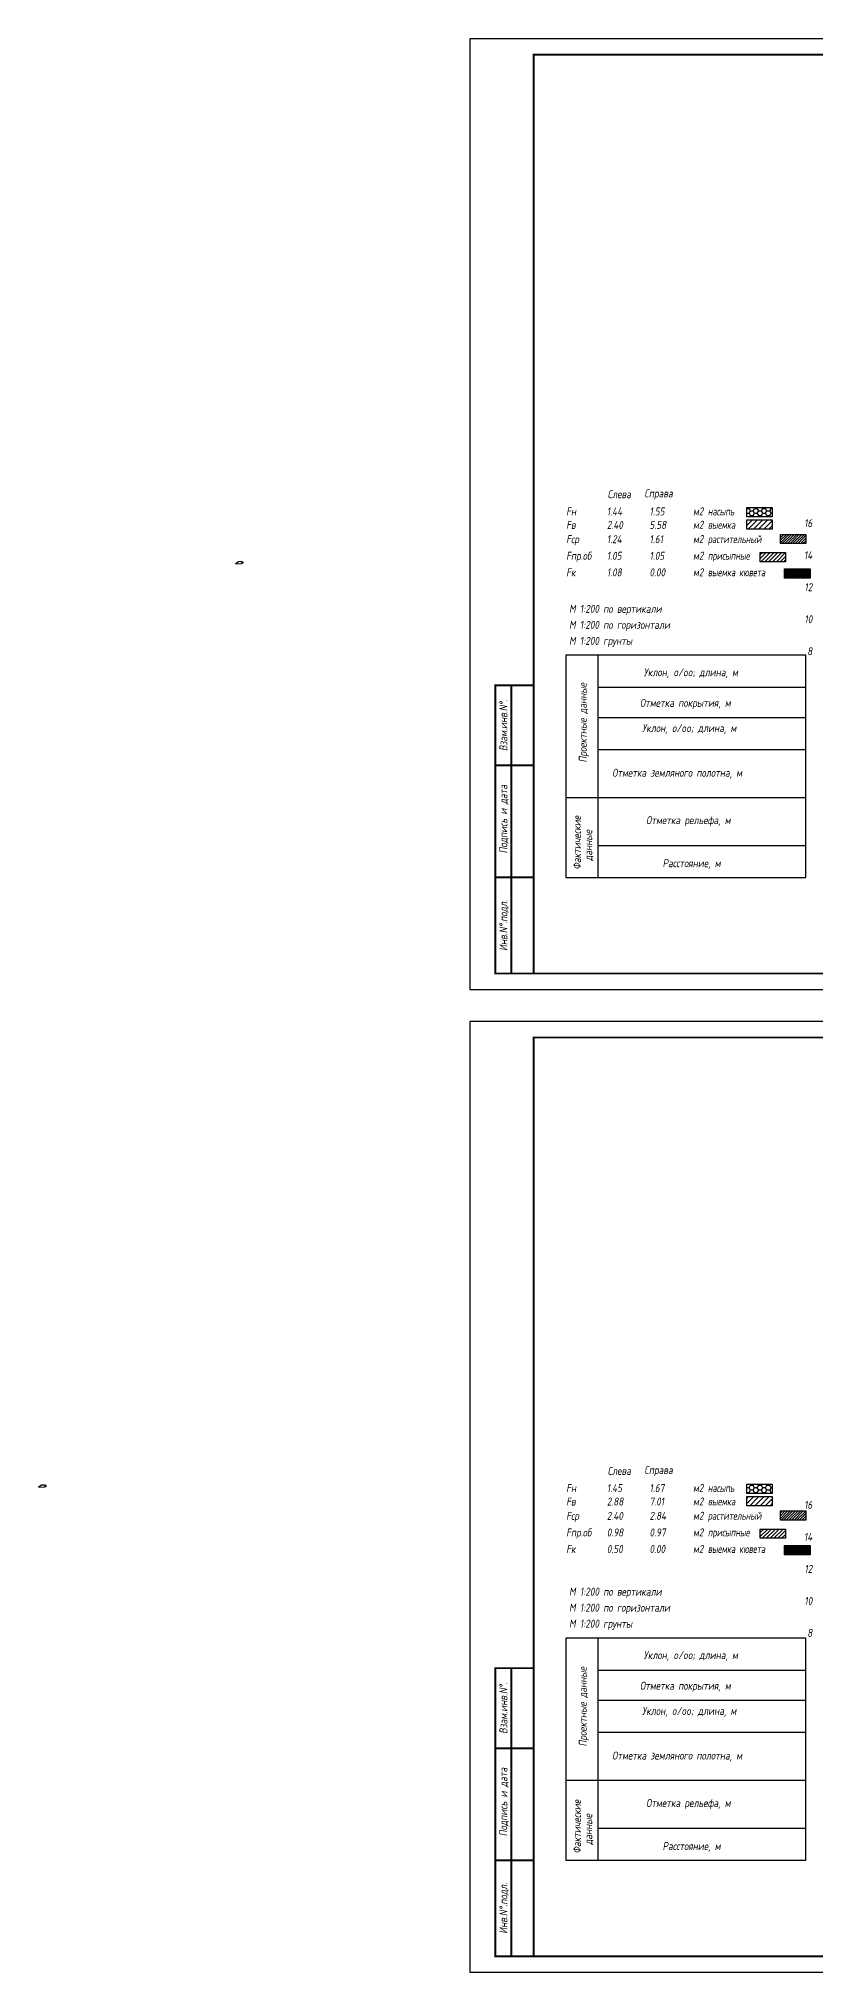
# Model space of a CAD drawing. Extents: x -717 to 1451, y -133302 to 233.
# Drawn here: x -165 to 78, y -97383 to -96779 of the extents above; entities that cross this region are included whole.
import ezdxf
from ezdxf.enums import TextEntityAlignment as Align

# ---------------------------------------------------------------- set-up
doc = ezdxf.new("R2010")
doc.units = 0
for name, color, linetype in [('Зарамочное оформление', 7, 'Continuous'), ('Линейка абсолютных высот', 7, 'Continuous'), ('Объем выемки', 7, 'Continuous'), ('Объем кюветов', 7, 'Continuous'), ('Объем насыпи', 7, 'Continuous'), ('Объем присыпных обочин', 7, 'Continuous'), ('Объем срезки растительного слоя', 7, 'Continuous'), ('Объём_2650', 7, 'Continuous'), ('Таблица', 7, 'Continuous')]:
    doc.layers.add(name, color=color, linetype=linetype)
for name, color, linetype, true_color in [('Объём_2563', 7, 'Continuous', 0xff8000), ('Объём_2570', 7, 'Continuous', 0x80ff00), ('Объём_2600', 7, 'Continuous', 0x808000), ('Объём_2620', 2, 'Continuous', 0xffff00)]:
    doc.layers.add(name, color=color, linetype=linetype, true_color=true_color)
doc.styles.add('М', font='romand.shx', dxfattribs={"width": 0.8, "oblique": 10, "height": 2.5})

# ---------------------------------------------------------------- blocks, each defined once
blk = doc.blocks.new('условные обозначения')
at = {"layer": 'Объём_2563'}
h = blk.add_hatch(dxfattribs=at)
h.set_pattern_fill('ANSI31', color=256, scale=0.3)
h.set_pattern_definition([(45, (-34.5, -100.5), (-0.673519, 0.673519), [])])
h.paths.add_polyline_path([(18.26, 7.53), (27.08, 7.53), (27.08, 4.62), (18.26, 4.62)])
at = {"layer": 'Объём_2570'}
h = blk.add_hatch(dxfattribs=at)
h.set_pattern_fill('ANSI31', color=3, scale=0.2)
h.set_pattern_definition([(45, (-32.9034, -100.5), (-0.4490128, 0.4490128), [])])
h.paths.add_polyline_path([(25.29, 13.16), (34.12, 13.16), (34.12, 10.25), (25.29, 10.25)])
at = {"layer": 'Объём_2600'}
h = blk.add_hatch(dxfattribs=at)
h.set_pattern_fill('ANSI31', color=6, scale=0.4)
h.set_pattern_definition([(45, (-34.5, -100.5), (-0.898026, 0.898026), [])])
h.paths.add_polyline_path([(13.63, 17.67), (22.46, 17.67), (22.46, 14.76), (13.63, 14.76)])
at = {"layer": 'Объём_2620'}
h = blk.add_hatch(dxfattribs=at)
h.set_pattern_fill('ANSI31', color=2, scale=0.1)
h.set_pattern_definition([(45, (-33.755, -100.5), (-0.2245064, 0.2245064), [])])
h.paths.add_polyline_path([(26.75, 2.41), (35.57, 2.41), (35.57, -0.5), (26.75, -0.5)])
at = {"layer": 'Объём_2650'}
h = blk.add_hatch(dxfattribs=at)
h.set_pattern_fill('HONEY', color=5, scale=0.3)
h.set_pattern_definition([(0, (-34.5, -100.5), (1.42875, 0.824889), [0.9525, -1.905]), (120, (-34.5, -100.5), (-1.42875, 0.824889), [0.9525, -1.905]), (60, (-34.5, -100.5), (3e-09, 1.6497784), [-1.905, 0.9525])])
h.paths.add_polyline_path([(13.63, 21.49), (22.46, 21.49), (22.46, 18.58), (13.63, 18.58)])
at = {"layer": 'Объём_2563'}
blk.add_lwpolyline([(18.26, 7.53), (27.08, 7.53), (27.08, 4.62), (18.26, 4.62)], close=True, dxfattribs=at)
at = {"layer": 'Объём_2620', "color": 2}
blk.add_lwpolyline([(26.75, 2.41), (35.57, 2.41), (35.57, -0.5), (26.75, -0.5)], close=True, dxfattribs=at)
at = {"layer": 'Объём_2650', "color": 5}
blk.add_lwpolyline([(13.63, 21.49), (22.46, 21.49), (22.46, 18.58), (13.63, 18.58)], close=True, dxfattribs=at)
at = {"layer": 'Объём_2650', "color": 6}
blk.add_lwpolyline([(13.63, 17.67), (22.46, 17.67), (22.46, 14.76), (13.63, 14.76)], close=True, dxfattribs=at)
at = {"layer": 'Объём_2650', "color": 3}
blk.add_lwpolyline([(25.29, 13.16), (34.12, 13.16), (34.12, 10.25), (25.29, 10.25)], close=True, dxfattribs=at)
at = {"layer": 'Объем насыпи', "color": 1, "style": 'М', "oblique": 10, "width": 0.8}
for s, p in [('насыпь', (0.09, 19.09)), ('растительный', (0.09, 10.42)), ('выемка', (0.09, 14.89)), ('присыпные', (0.09, 5.24)), ('выемка кювета', (0.09, 0.06))]:
    blk.add_text(s, height=2.5, dxfattribs=at).set_placement(p)

msp = doc.modelspace()

# ---------------------------------------------------------------- linework, layer by layer
at = {"layer": 'Объём_2563', "color": 250, "flags": 128}
for points in [[(-101.231, -96943.177), (-100.931, -96943.168), (-100.931, -96942.903), (-101.431, -96942.903), (-101.431, -96942.758), (-102.331, -96942.794), (-103.267, -96943.418), (-101.417, -96943.362), (-101.231, -96943.177)], [(-162.769, -97231.626), (-162.469, -97231.617), (-162.469, -97231.352), (-162.969, -97231.352), (-162.969, -97231.207), (-163.869, -97231.243), (-164.805, -97231.867), (-162.955, -97231.811), (-162.769, -97231.626)]]:
    msp.add_lwpolyline(points, dxfattribs=at)
at = {"layer": 'Таблица', "linetype": 'Continuous', "flags": 128}
for points in [[(0, -96972), (-0.054, -97041.421)], [(75, -96972), (0, -96972)], [(10, -96972), (10, -97041.421)], [(74.946, -97041.421), (75, -96972)], [(10, -96982), (75, -96982)], [(10, -96991.421), (75, -96991.421)], [(9.946, -97001.421), (74.946, -97001.421)], [(-0.054, -97016.421), (74.946, -97016.421)], [(9.946, -97031.421), (74.946, -97031.421)], [(-0.054, -97041.421), (74.946, -97041.421)], [(0, -97279), (-0.054, -97348.421)], [(75, -97279), (0, -97279)], [(10, -97279), (10, -97348.421)], [(74.946, -97348.421), (75, -97279)], [(10, -97289), (75, -97289)], [(10, -97298.421), (75, -97298.421)], [(9.946, -97308.421), (74.946, -97308.421)], [(-0.054, -97323.421), (74.946, -97323.421)], [(9.946, -97338.421), (74.946, -97338.421)], [(-0.054, -97348.421), (74.946, -97348.421)]]:
    msp.add_lwpolyline(points, dxfattribs=at)

# ---------------------------------------------------------------- block references
at = {"layer": 'Объём_2570', "xscale": 0.9}
for p in [(44.274, -96947.407), (44.274, -97252.474)]:
    msp.add_blockref('условные обозначения', p, dxfattribs=at)

# ---------------------------------------------------------------- texts
at = {"style": 'М', "oblique": 10, "width": 0.8}
for p in [(0.973, -96968.769), (0.973, -97275.769)]:
    msp.add_text('М 1:200 грунты', height=2.5, dxfattribs=at).set_placement(p)
at = {"layer": 'Линейка абсолютных высот', "style": 'М', "oblique": 10, "width": 0.8}
for s, p in [('16', (77, -96930.761)), ('14', (77, -96940.761)), ('12', (77, -96950.761)), ('10', (77, -96960.761)), ('8', (77, -96970.761)), ('16', (77, -97237.401)), ('14', (77, -97247.401)), ('12', (77, -97257.401)), ('10', (77, -97267.401)), ('8', (77, -97277.401))]:
    msp.add_text(s, height=2.5, dxfattribs=at).set_placement(p, align=Align.MIDDLE_RIGHT)
at = {"layer": 'Объем выемки', "style": 'М', "oblique": 10, "width": 0.8}
for s, p in [('Fв', (0.085, -96932.548)), ('2.40', (12.785, -96932.548)), ('5.58', (26.126, -96932.548)), ('м2', (39.731, -96932.514)), ('Fв', (0.085, -97237.623)), ('2.88', (12.785, -97237.623)), ('7.01', (26.126, -97237.623)), ('м2', (39.731, -97237.59))]:
    msp.add_text(s, height=2.5, dxfattribs=at).set_placement(p)
at = {"layer": 'Объем кюветов', "style": 'М', "oblique": 10, "width": 0.8}
for s, p in [('Fк', (0.085, -96947.373)), ('1.08', (12.785, -96947.373)), ('0.00', (26.126, -96947.373)), ('м2', (39.731, -96947.339)), ('Fк', (0.085, -97252.448)), ('0.50', (12.785, -97252.448)), ('0.00', (26.126, -97252.448)), ('м2', (39.731, -97252.415))]:
    msp.add_text(s, height=2.5, dxfattribs=at).set_placement(p)
at = {"layer": 'Объем насыпи', "style": 'М', "oblique": 10, "width": 0.8}
for s, p in [('Слева', (13.029, -96922.962)), ('Справа', (24.522, -96922.695)), ('Fн', (0.085, -96928.343)), ('1.44', (12.785, -96928.343)), ('1.55', (26.126, -96928.343)), ('м2', (39.731, -96928.309)), ('Слева', (13.029, -97228.038)), ('Справа', (24.522, -97227.77)), ('Fн', (0.085, -97233.418)), ('1.45', (12.785, -97233.418)), ('1.67', (26.126, -97233.418)), ('м2', (39.731, -97233.385))]:
    msp.add_text(s, height=2.5, dxfattribs=at).set_placement(p)
at = {"layer": 'Объем присыпных обочин', "style": 'М', "oblique": 10, "width": 0.8}
for s, p in [('Fпр.об', (0.085, -96942.194)), ('1.05', (12.785, -96942.194)), ('1.05', (26.126, -96942.194)), ('м2', (39.731, -96942.161)), ('Fпр.об', (0.085, -97247.27)), ('0.98', (12.785, -97247.27)), ('0.97', (26.126, -97247.27)), ('м2', (39.731, -97247.236))]:
    msp.add_text(s, height=2.5, dxfattribs=at).set_placement(p)
at = {"layer": 'Объем срезки растительного слоя', "style": 'М', "oblique": 10, "width": 0.8}
for s, p in [('Fср', (0.085, -96937.015)), ('1.24', (12.785, -96937.015)), ('1.61', (26.126, -96937.015)), ('м2', (39.731, -96936.982)), ('Fср', (0.085, -97242.091)), ('2.40', (12.785, -97242.091)), ('2.84', (26.126, -97242.091)), ('м2', (39.731, -97242.057))]:
    msp.add_text(s, height=2.5, dxfattribs=at).set_placement(p)
at = {"layer": 'Таблица', "style": 'М', "oblique": 10, "width": 0.8}
for s, p in [('М 1:200 по вертикали', (0.973, -96958.769)), ('М 1:200 по горизонтали', (0.973, -96963.769)), ('Уклон, o/oo; длина, м', (24.315, -96978.584)), ('Отметка покрытия, м', (23.148, -96988.139)), ('Уклон, o/oo; длина, м', (23.824, -96996.017)), ('Отметка земляного полотна, м', (14.462, -97009.965)), ('Отметка рельефа, м', (25.077, -97024.777)), ('Расстояние, м', (30.202, -97038.23)), ('М 1:200 по вертикали', (0.973, -97265.769)), ('М 1:200 по горизонтали', (0.973, -97270.769)), ('Уклон, o/oo; длина, м', (24.315, -97285.584)), ('Отметка покрытия, м', (23.148, -97295.139)), ('Уклон, o/oo; длина, м', (23.824, -97303.017)), ('Отметка земляного полотна, м', (14.462, -97316.965)), ('Отметка рельефа, м', (25.077, -97331.777)), ('Расстояние, м', (30.202, -97345.23))]:
    msp.add_text(s, height=2.5, dxfattribs=at).set_placement(p)
for s, p in [('Проектные данные ', (6.519, -97005.519)), ('Фактические ', (4.698, -97038.973)), ('данные', (8.204, -97036.268)), ('Проектные данные ', (6.519, -97312.877)), ('Фактические ', (4.698, -97346.331)), ('данные', (8.204, -97343.626))]:
    msp.add_text(s, height=2.5, rotation=90.000003, dxfattribs=at).set_placement(p)

# ---------------------------------------------------------------- wipeouts: each hides what was drawn before it
for points in [[(-10.054, -96981.421), (-22.054, -96981.421), (-22.054, -97071.421), (-10.054, -97071.421)], [(-10.054, -97288.421), (-22.054, -97288.421), (-22.054, -97378.421), (-10.054, -97378.421)]]:
    msp.add_wipeout(points).dxf.layer = 'Зарамочное оформление'

# ---------------------------------------------------------------- next in the draw order: linework, layer by layer
at = {"flags": 128}
for points in [[(-30.054, -97076.421), (389.946, -97076.421), (389.946, -96779.421), (-30.054, -96779.421)], [(-30.054, -97383.421), (389.946, -97383.421), (389.946, -97086.421), (-30.054, -97086.421)]]:
    msp.add_lwpolyline(points, close=True, dxfattribs=at)
at = {"const_width": 0.6, "flags": 128}
for points in [[(-10.054, -97071.421), (384.946, -97071.421), (384.946, -96784.421), (-10.054, -96784.421)], [(-10.054, -97378.421), (384.946, -97378.421), (384.946, -97091.421), (-10.054, -97091.421)]]:
    msp.add_lwpolyline(points, close=True, dxfattribs=at)
at = {"layer": 'Зарамочное оформление', "linetype": 'Continuous', "lineweight": -3, "const_width": 0.6, "flags": 128}
for points in [[(-10.054, -97071.421), (-22.054, -97071.421), (-22.054, -96981.421), (-10.054, -96981.421)], [(-17.054, -97071.421), (-17.054, -96981.421)], [(-22.054, -97006.421), (-10.054, -97006.421)], [(-22.054, -97041.421), (-10.054, -97041.421)], [(-10.054, -97378.421), (-22.054, -97378.421), (-22.054, -97288.421), (-10.054, -97288.421)], [(-17.054, -97378.421), (-17.054, -97288.421)], [(-22.054, -97313.421), (-10.054, -97313.421)], [(-22.054, -97348.421), (-10.054, -97348.421)]]:
    msp.add_lwpolyline(points, dxfattribs=at)

# ---------------------------------------------------------------- next in the draw order: texts
at = {"layer": 'Зарамочное оформление', "lineweight": 15, "style": 'М', "oblique": 10, "width": 0.8}
for s, p in [('Взам.инв.N%%d.', (-19.554, -96993.921)), ('Подпись и дата', (-19.572, -97023.227)), ('Инв.N%%d.подл.', (-19.554, -97056.421)), ('Взам.инв.N%%d.', (-19.554, -97300.921)), ('Подпись и дата', (-19.572, -97330.227)), ('Инв.N%%d.подл.', (-19.554, -97363.421))]:
    msp.add_text(s, height=2.5, rotation=90.000003, dxfattribs=at).set_placement(p, align=Align.MIDDLE_CENTER)

doc.saveas('drawing.dxf')
